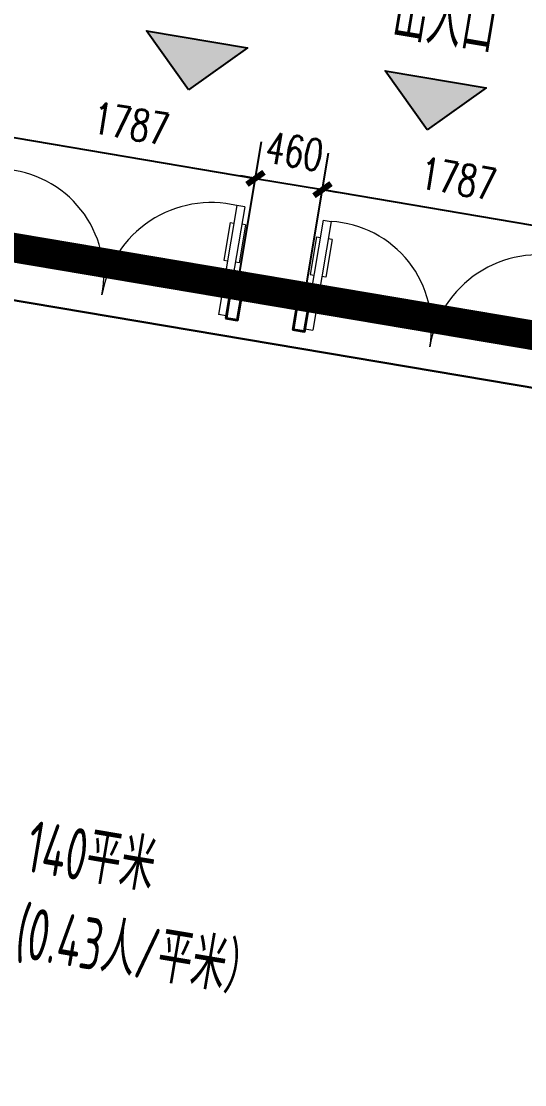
# Model space of a CAD drawing. Extents: x -936 to 12807311, y 101 to 1511157.
# Drawn here: x 12325392 to 12328799, y 1195961 to 1203157 of the extents above; entities that cross this region are included whole.
import ezdxf
from ezdxf.enums import TextEntityAlignment as Align

# ---------------------------------------------------------------- set-up
doc = ezdxf.new("R2010")
doc.units = 0
doc.header["$LTSCALE"] = 1000
doc.header["$MEASUREMENT"] = 0
doc.linetypes.add('PX-PLAN-F2-T3$0$DASHED', pattern=[0.75, 0.5, -0.25])
for name, color, linetype, lineweight in [('PX-GLAZ-F2$0$PX-GLAZ-F2$0$_EDO-ALUMINIUM-SECTION', 90, 'Continuous', 30), ('PX-GLAZ-F2$0$PX-GLAZ-F2$0$PX-GLAZ-F2$0$板边线', 36, 'Continuous', 30), ('PX-GLAZ-F2$0$PX-GLAZ-F2$0$WINDOW', 4, 'Continuous', 5)]:
    doc.layers.add(name, color=color, linetype=linetype, lineweight=lineweight)
for name, color, linetype in [('PX-GLAZ-F2$0$PX-GLAZ-F2$0$PX-GLAZ-F2$0$幕墙线', 104, 'Continuous'), ('PX-GLAZ-F2$0$绿化', 3, 'Continuous'), ('PX-PLAN-F2-T3$0$FIRE', 1, 'PX-PLAN-F2-T3$0$DASHED'), ('PX-PLAN-F2-T3$0$PUB_DIM', 3, 'Continuous'), ('PX-PLAN-F2-T3$0$PUB_TEXT', 7, 'Continuous'), ('PX-PLAN-F2-T3$0$X-01-10-01$0$A-FIRE-SYMB', 1, 'Continuous'), ('PX-PLAN-F2-T3$0$X-01-10-01$0$A-TEXT', 4, 'Continuous')]:
    doc.layers.add(name, color=color, linetype=linetype)
doc.styles.add('PX-PLAN-F2-T3$0$_TCH_DIM_T3', font='SIMPLEX', dxfattribs={"width": 0.7058823529411765, "bigfont": 'GBCBIG'})
doc.styles.add('PX-PLAN-F2-T3$0$X-01-10-01$0$XD2008', font='xd-hzs.shx', dxfattribs={"width": 0.7, "bigfont": 'xd-hztxt.shx'})
doc.styles.add('PX-PLAN-F2-T3$0$XD2008', font='xd-hzs.shx', dxfattribs={"width": 0.7, "bigfont": 'xd-hztxt.shx'})
doc.dimstyles.new('PX-PLAN-F2-T3$0$_TCH_ARCH&&100', dxfattribs={"dimtxt": 212.5, "dimasz": 100, "dimexe": 250, "dimexo": 300, "dimgap": 118.75, "dimtad": 1, "dimdec": 0, "dimzin": 0, "dimdsep": 46, "dimtxsty": 'PX-PLAN-F2-T3$0$_TCH_DIM_T3', "dimblk": 'PX-PLAN-F2-T3$0$_ArchTick', "dimcen": 0.09, "dimclrd": 1, "dimclre": 1, "dimclrt": 4, "dimazin": 2, "dimtfac": 1, "dimtdec": 0, "dimtix": 1, "dimtmove": 2, "dimatfit": 3, "dimfxl": 0, "dimtolj": 1, "dimtzin": 0, "dimarcsym": 0})

# ---------------------------------------------------------------- blocks, each defined once
blk = doc.blocks.new('PX-PLAN-F2-T3$0$X-01-10-01$0$A$C085A2715')
at = {"layer": 'PX-PLAN-F2-T3$0$X-01-10-01$0$A-FIRE-SYMB', "ltscale": 3}
h = blk.add_hatch(color=256, dxfattribs=at)
edge = h.paths.add_edge_path()
edge.add_line((0, 0), (-2080.34385581821, -2080.343855792351))
edge.add_line((-2080.343855828047, -2080.343855794519), (2080.343855782847, -2080.34385582032))
edge.add_line((2080.343855798244, -2080.343855820596), (5.558831617236137e-09, -2.445631253067404e-09))
blk.add_lwpolyline([(0, 0), (-2080.343855828047, -2080.343855794519), (2080.343855798244, -2080.343855820596), (0, 0)], dxfattribs=at)
blk = doc.blocks.new('PX-PLAN-F2-T3$0$_ArchTick')
at = {"color": 0, "linetype": 'ByBlock', "const_width": 0.4}
blk.add_lwpolyline([(-0.5, -0.5), (0.5, 0.5)], dxfattribs=at)
blk = doc.blocks.new('*D1565')
at = {"layer": 'Defpoints', "color": 0, "transparency": 16777216}
for p in [(12326977.2660002, 1202094.555088798), (12325054.38701896, 1201437.812205462), (12326816.3128508, 1201140.551714333)]:
    blk.add_point(p, dxfattribs=at)
at = {"layer": 'PX-PLAN-F2-T3$0$PUB_DIM', "color": 1, "lineweight": -2, "transparency": 16777216}
for p, q in [((12325104.29571592, 1201733.631613154), (12325256.93074916, 1202638.331753004)), ((12325215.34016835, 1202391.815579928), (12326977.2660002, 1202094.555088798)), ((12326866.22154777, 1201436.371122025), (12327018.856581, 1202341.071261874))]:
    blk.add_line(p, q, dxfattribs=at)
at = {"layer": 'PX-PLAN-F2-T3$0$PUB_DIM', "color": 1, "lineweight": -2, "transparency": 16777216, "xscale": 100, "yscale": 100, "zscale": 100}
for p, rotation in [((12325215.34016835, 1202391.815579928), 170.4236162614688), ((12326977.2660002, 1202094.555088798), 350.4236162614687)]:
    blk.add_blockref('PX-PLAN-F2-T3$0$_ArchTick', p, dxfattribs=dict(at, rotation=rotation))
at = {"layer": 'PX-PLAN-F2-T3$0$PUB_DIM', "color": 4, "transparency": 16777216, "insert": (12326133.734607, 1202465.049890131), "char_height": 212.5, "attachment_point": 5, "rotation": 350.42361626146874, "style": 'PX-PLAN-F2-T3$0$_TCH_DIM_T3'}
blk.add_mtext('\\A1;1787', dxfattribs=at)
blk = doc.blocks.new('*D1566')
at = {"layer": 'Defpoints', "color": 0, "transparency": 16777216}
for p in [(12327430.65763275, 1202018.061846614), (12326816.31285081, 1201140.551714333), (12327269.70448336, 1201064.058472148)]:
    blk.add_point(p, dxfattribs=at)
at = {"layer": 'PX-PLAN-F2-T3$0$PUB_DIM', "color": 1, "lineweight": -2, "transparency": 16777216}
for p, q in [((12326866.22154777, 1201436.371122025), (12327018.856581, 1202341.071261875)), ((12327319.61318032, 1201359.877879841), (12327472.24821356, 1202264.57801969)), ((12326977.2660002, 1202094.555088798), (12326878.65953097, 1202111.19132112)), ((12326977.2660002, 1202094.555088798), (12327430.65763275, 1202018.061846614)), ((12327430.65763275, 1202018.061846614), (12327529.26410198, 1202001.425614292))]:
    blk.add_line(p, q, dxfattribs=at)
at = {"layer": 'PX-PLAN-F2-T3$0$PUB_DIM', "color": 1, "lineweight": -2, "transparency": 16777216, "xscale": 100, "yscale": 100, "zscale": 100}
for p, rotation in [((12326977.2660002, 1202094.555088798), 350.4236162614694), ((12327430.65763275, 1202018.061846614), 170.4236162614693)]:
    blk.add_blockref('PX-PLAN-F2-T3$0$_ArchTick', p, dxfattribs=dict(at, rotation=rotation))
at = {"layer": 'PX-PLAN-F2-T3$0$PUB_DIM', "color": 4, "transparency": 16777216, "insert": (12327241.3933392, 1202278.173023475), "char_height": 212.5, "attachment_point": 5, "rotation": 350.4236162614693, "style": 'PX-PLAN-F2-T3$0$_TCH_DIM_T3'}
blk.add_mtext('\\A1;460', dxfattribs=at)
blk = doc.blocks.new('*D1567')
at = {"layer": 'Defpoints', "color": 0, "transparency": 16777216}
for p in [(12329192.50554734, 1201720.814501168), (12327269.70448336, 1201064.058472148), (12329031.55239795, 1200766.811126704)]:
    blk.add_point(p, dxfattribs=at)
at = {"layer": 'PX-PLAN-F2-T3$0$PUB_DIM', "color": 1, "lineweight": -2, "transparency": 16777216}
for p, q in [((12327319.61318032, 1201359.87787984), (12327472.24821356, 1202264.57801969)), ((12327430.65763275, 1202018.061846613), (12329192.50554734, 1201720.814501168)), ((12329081.46109491, 1201062.630534395), (12329234.09612815, 1201967.330674245))]:
    blk.add_line(p, q, dxfattribs=at)
at = {"layer": 'PX-PLAN-F2-T3$0$PUB_DIM', "color": 1, "lineweight": -2, "transparency": 16777216, "xscale": 100, "yscale": 100, "zscale": 100}
for p, rotation in [((12327430.65763275, 1202018.061846613), 170.4236162614718), ((12329192.50554734, 1201720.814501168), 350.4236162614718)]:
    blk.add_blockref('PX-PLAN-F2-T3$0$_ArchTick', p, dxfattribs=dict(at, rotation=rotation))
at = {"layer": 'PX-PLAN-F2-T3$0$PUB_DIM', "color": 4, "transparency": 16777216, "insert": (12328349.01311277, 1202091.30272966), "char_height": 212.5, "attachment_point": 5, "rotation": 350.42361626147175, "style": 'PX-PLAN-F2-T3$0$_TCH_DIM_T3'}
blk.add_mtext('\\A1;1787', dxfattribs=at)
blk = doc.blocks.new('PX-GLAZ-F2$0$PX-GLAZ-F2$0$$DorLib2D$00000011')
for p, q in [((-0.5333333412554566, 0.4576245719563303), (-0.5333333412559114, -0.009042094710821402)), ((-0.5333333412554566, 0.4576245719563303), (-0.5000000079221536, 0.4576245719572398)), ((-0.5000000079221536, 0.4576245719572398), (-0.5000000079221536, -0.009042094710821402)), ((0.5000994413021544, 0.4708801651422618), (0.5000994413007902, 0.004213498476019595)), ((0.5334327746336385, 0.4708801651440808), (0.5000994413021544, 0.4708801651422618)), ((0.5334327746336385, 0.4708801651440808), (0.533432774634548, 0.00421349847692909)), ((-0.550000007921426, 0.3829496045109408), (-0.5333333412545471, 0.3829496045109408)), ((-0.4833333412552747, 0.3829496045109408), (-0.5000000079226083, 0.3829496045118503)), ((0.4834327746352756, 0.3962051976986913), (0.5000994413007902, 0.3962051976986913)), ((0.5500994413009721, 0.3962051976996008), (0.533432774634548, 0.3962051976986913)), ((0.4834327746348208, 0.2345635206384031), (0.5000994413021544, 0.2345635206393126)), ((0.5500994413009721, 0.2345635206402221), (0.5334327746350027, 0.2345635206393126)), ((-0.550000007921426, 0.2213079274524716), (-0.5333333412554566, 0.2213079274542906)), ((-0.4833333412561842, 0.2213079274524716), (-0.5000000079221536, 0.2213079274524716)), ((0.5334327746350027, 0.00421349847692909), (0.5000994413007902, 0.004213498476019595)), ((-0.5333333412559114, -0.009042094711730897), (-0.5000000079221536, -0.009042094710821402))]:
    blk.add_line(p, q)
at = {"lineweight": 13}
for p, q in [((-0.550000007921426, 0.3829496045109408), (-0.550000007921426, 0.2213079274524716)), ((-0.4833333412552747, 0.3829496045109408), (-0.4833333412561842, 0.2213079274524716)), ((0.4834327746352756, 0.3962051976986913), (0.4834327746348208, 0.2345635206384031)), ((0.5500994413009721, 0.3962051976996008), (0.5500994413009721, 0.2345635206402221))]:
    blk.add_line(p, q, dxfattribs=at)
for centre, radius, start, end in [((-0.4495311820251118, 0.01088560561038321), 0.4495807006921763, 359.1496574233802, 96.44546961048843), ((0.4684883009263103, 0.003458955537098518), 0.4684889020954247, 86.13104582455307, 179.9077200356431)]:
    blk.add_arc(centre, radius, start, end, dxfattribs=at)
blk = doc.blocks.new('PX-GLAZ-F2$0$PX-GLAZ-F2$0$标准块')
at = {"layer": 'PX-GLAZ-F2$0$PX-GLAZ-F2$0$_EDO-ALUMINIUM-SECTION'}
blk.add_line((0, 0), (0.003930399194359779, -45.99634640989825, 0.08170139435610035), dxfattribs=at)
at = {"layer": 'PX-GLAZ-F2$0$PX-GLAZ-F2$0$_EDO-ALUMINIUM-SECTION', "extrusion": (1.582938578771372e-17, 0.001776255547346146, 0.9999984224568711)}
for points in [[(40.00000000745058, -48.99682280369665), (40.00000000745058, -84.9997323684765), (40.00005751848221, -232.9989440002123), (-39.99993549473584, -232.9989529884207), (-39.99999388121068, -85.16722874860984), (-40.00000705569983, -45.9998373127823), (40.00000000745058, -45.99300130209959)], [(37.00000000931323, -48.99682280276532), (37.00000001117587, -84.9997323684765), (37.00000001117587, -84.9997323684765), (37.00005752034485, -229.9989538018185), (-36.99993549287319, -229.9989621157482), (-36.9999930113554, -84.99974068426889), (-36.99999394081533, -84.99973236940782), (-37.00000604242086, -48.99957150742597), (37.00000000745058, -48.99324819854563)]]:
    blk.add_lwpolyline(points, close=True, dxfattribs=at)
blk = doc.blocks.new('PX-GLAZ-F2')
at = {"layer": 'PX-GLAZ-F2$0$绿化', "ltscale": 100}
h = blk.add_hatch(dxfattribs=at)
h.set_pattern_fill('CROSS', color=256, scale=200)
h.set_pattern_definition([(0, (0, 0), (317.5, 317.5), [158.75, -476.25]), (90, (79.375, -79.375), (-317.5, 317.5), [158.75, -476.25])])
edge = h.paths.add_edge_path()
edge.add_spline(control_points=[(12248706.03073623, 1227659.135542453), (12249131.21689756, 1228506.858335719), (12249645.67009897, 1229303.573535502), (12250243.34424161, 1230039.917765615)], knot_values=[0, 0, 0, 0, 0.2169239869541251, 0.2169239869541251, 0.2169239869541251, 0.2169239869541251], weights=[1, 0.9960825080329422, 0.9960825080329422, 1], degree=3, periodic=0)
edge.add_spline(control_points=[(12250243.34424161, 1230039.917765615), (12252309.94374945, 1232880.872106514), (12254376.54325729, 1235721.826447413), (12256443.14276512, 1238562.780788313)], knot_values=[0.2169239869541251, 0.2169239869541251, 0.2169239869541251, 0.2169239869541251, 1.216923986954126, 1.216923986954126, 1.216923986954126, 1.216923986954126], weights=[1, 1, 1, 0.9999999999999999], degree=3, periodic=0)
edge.add_spline(control_points=[(12256443.14276512, 1238562.780788313), (12256855.09318989, 1239129.08903673), (12257478.95777436, 1239447.210342097), (12258179.24876267, 1239448.056727904)], knot_values=[1.216923986954126, 1.216923986954126, 1.216923986954126, 1.216923986954126, 2.157611608741938, 2.157611608741938, 2.157611608741938, 2.157611608741938], weights=[0.9999999999999999, 0.9276083521769688, 0.9276083521769688, 1], degree=3, periodic=0)
edge.add_spline(control_points=[(12258179.24876267, 1239448.056727904), (12258879.53975099, 1239448.903113712), (12259504.17148735, 1239132.29076617), (12259917.48960973, 1238566.979953957)], knot_values=[2.157611608741938, 2.157611608741938, 2.157611608741938, 2.157611608741938, 3.09829923052975, 3.09829923052975, 3.09829923052975, 3.09829923052975], weights=[1, 0.9276083521769689, 0.9276083521769689, 1], degree=3, periodic=0)
edge.add_spline(control_points=[(12259917.48960973, 1238566.979953957), (12260547.97304371, 1237710.477986853), (12261178.45647769, 1236853.976019749), (12261808.93991167, 1235997.474052644)], knot_values=[3.09829923052975, 3.09829923052975, 3.09829923052975, 3.09829923052975, 4.098299230529751, 4.098299230529751, 4.098299230529751, 4.098299230529751], weights=[1, 1, 1, 1], degree=3, periodic=0)
edge.add_spline(control_points=[(12261808.93991167, 1235997.474052644), (12263521.23905267, 1233671.342225071), (12265804.89128087, 1231902.786280774), (12268485.44174511, 1230826.91136416)], knot_values=[4.098299230529751, 4.098299230529751, 4.098299230529751, 4.098299230529751, 4.652859429626902, 4.652859429626902, 4.652859429626902, 4.652859429626902], weights=[1, 0.9745356949089413, 0.9745356949089413, 1], degree=3, periodic=0)
edge.add_spline(control_points=[(12268485.44174511, 1230826.91136416), (12268662.41170787, 1231007.204152401), (12268731.64575928, 1231250.166090441), (12268676.2926327, 1231496.661300514)], knot_values=[4.652859429626902, 4.652859429626902, 4.652859429626902, 4.652859429626902, 5.649853303195181, 5.649853303195181, 5.649853303195181, 5.649853303195181], weights=[1, 0.9188681181294737, 0.9188681181294737, 0.9999999999999999], degree=3, periodic=0)
edge.add_spline(control_points=[(12268676.2926327, 1231496.661300514), (12268617.13244731, 1231738.604410921), (12268468.75918203, 1231938.658829414), (12268254.40506824, 1232065.500108618)], knot_values=[5.649853303195181, 5.649853303195181, 5.649853303195181, 5.649853303195181, 6.446512552057793, 6.446512552057793, 6.446512552057793, 6.446512552057793], weights=[0.9999999999999999, 0.9478067890896217, 0.9478067890896217, 1], degree=3, periodic=0)
edge.add_spline(control_points=[(12268254.40506824, 1232065.500108618), (12267103.11067795, 1232776.079392966), (12266083.61145592, 1233665.474147117), (12265223.39160231, 1234709.707596067)], knot_values=[6.446512552057793, 6.446512552057793, 6.446512552057793, 6.446512552057793, 6.77526359459482, 6.77526359459482, 6.77526359459482, 6.77526359459482], weights=[1, 0.991013823392258, 0.991013823392258, 1], degree=3, periodic=0)
edge.add_spline(control_points=[(12265223.39160231, 1234709.707596067), (12264095.98247133, 1236051.542034868), (12262129.64186089, 1238391.866835321), (12260371.98857989, 1242230.955174263), (12256480.63072508, 1243543.335550221), (12252849.39331144, 1241495.004159938), (12250340.64187065, 1238036.95582535), (12248070.62358881, 1234564.951680098), (12247519.68793418, 1230670.205997829), (12248352.96723614, 1228555.250115897), (12248706.03073624, 1227659.135542453)], knot_values=[6.77526359459482, 6.77526359459482, 6.77526359459482, 6.77526359459482, 5292.874968819417, 9226.385283902386, 12034.29998023273, 16515.7832250301, 20509.83685966896, 24941.2220345879, 28831.15285703536, 31691.10162592239, 31691.10162592239, 31691.10162592239, 31691.10162592239], weights=[1, 1, 1, 1, 1, 1, 1, 1, 1, 1, 1], degree=3, periodic=0)
edge = h.paths.add_edge_path()
edge.add_line((12350572.0874358, 1250171.902831638), (12345847.46354406, 1250548.266037013))
edge.add_line((12345847.46354406, 1250548.266037013), (12342141.77820077, 1229321.025143044))
edge.add_arc((12336175.38796051, 1230692.062828599), 6121.891605890723, 302.6042129210637, 347.0584732197831, ccw=False)
edge.add_arc((12345389.70256353, 1216855.342215205), 10503.7880109982, 124.2767663241388, 148.9998649975059)
edge.add_arc((12344287.81435199, 1217517.426981758), 9218.286603444543, 148.9998649975042, 195.7856263199465)
edge.add_arc((12226671.44066568, 1184267.214546834), 113007.6843932536, 14.334899685512823, 15.785626319947426, ccw=False)
edge.add_arc((12324166.02329973, 1209181.525636347), 12380.07118468788, -17.807816046956077, 14.334899685512823, ccw=False)
edge.add_line((12335952.93657977, 1205395.388044194), (12334257.70055524, 1200117.819671676))
edge.add_arc((12334246.60359679, 1197711.950307619), 2405.894956018635, 11.275062887071613, 89.73572780573602, ccw=False)
edge.add_arc((12335021.66337383, 1197866.471762019), 1615.5820193513, -9.562781222682702, 11.275062887132776, ccw=False)
edge.add_arc((12318788.06668952, 1200601.333453707), 18077.93694753407, 349.66451064048357, 350.4372187772872, ccw=False)
edge.add_line((12336572.67280386, 1197357.941766461), (12337158.72675117, 1197228.443186956))
edge.add_line((12337158.72675117, 1197228.443186956), (12338932.83608528, 1205257.286300016))
edge.add_arc((12331755.95862217, 1206843.139344811), 7350.000000014105, 347.5397452816115, 385.1425944615539)
edge.add_line((12338409.56959208, 1209965.952349339), (12337135.07488212, 1212681.450194072))
edge.add_arc((12343155.00861663, 1215506.85243618), 6649.999999818185, 136.3842030555337, 205.1425944615504, ccw=False)
edge.add_line((12338340.530313, 1220094.149969751), (12341350.38585239, 1223253.06523203))
edge.add_arc((12336029.12035919, 1228323.236189925), 7349.999999415472, 316.3842030555231, 350.0975411004976)
edge.add_line((12343269.61966727, 1227059.246569319), (12347090.17911242, 1248944.519650773))
edge.add_line((12347090.17911242, 1248944.519650773), (12351754.55634884, 1248572.955689703))
edge.add_arc((12350315.96053262, 1248745.780361736), 1448.939712234599, 353.1496422688202, 439.8184095187358)
edge = h.paths.add_edge_path()
edge.add_line((12329890.53281587, 1220636.837056478), (12332759.99210706, 1212631.396895833))
edge.add_line((12332759.99210706, 1212631.396895833), (12329676.63318826, 1211775.240278739))
edge.add_line((12329676.63318826, 1211775.240278739), (12331314.58045558, 1212230.04933275))
edge.add_line((12331314.58045558, 1212230.04933275), (12332557.82574293, 1207752.62724089))
edge.add_line((12332557.82574293, 1207752.62724089), (12330392.54230488, 1207151.392811817))
edge.add_arc((12335853.31513452, 1214426.589658442), 9096.621848467175, 186.9586605312218, 233.1080563507793, ccw=False)
edge.add_arc((12340898.75658363, 1215042.397080489), 14179.50471131947, 162.9730203389244, 186.9586605312257, ccw=False)
edge.add_arc((12329376.24966938, 1218571.114742234), 2128.778014339487, 76.01982869260348, 162.9730203389239, ccw=False)
edge = h.paths.add_edge_path()
edge.add_spline(control_points=[(12297159.78945356, 1230058.234283788), (12297328.4200736, 1230848.40482037), (12297611.52218368, 1232174.96666411), (12298661.82627826, 1234113.662218258), (12300752.36372755, 1233643.077263804), (12302179.50051138, 1231710.546099918), (12305502.73240025, 1231446.744319759), (12308858.04150015, 1230950.399000414), (12312135.60687395, 1229259.894173619), (12315220.20397517, 1226419.998454342), (12318080.91249971, 1222865.080344144), (12322418.91803101, 1219690.591529852), (12322542.41949189, 1214282.680280487), (12320895.46150491, 1209063.746705473), (12315723.78307755, 1207150.941114068), (12311908.9896837, 1207413.082297381), (12309758.9071736, 1207758.37886395), (12309129.08601806, 1207859.526183431), (12310995.90372285, 1207584.206287596), (12312844.38243551, 1207963.595054902), (12314451.83122999, 1208951.98655682), (12317354.80925702, 1210736.975803149), (12318732.30954456, 1213854.019433379), (12318097.84948367, 1217202.291893332), (12317569.70747197, 1221919.095040531), (12314841.73246761, 1225803.077312573), (12310583.93739624, 1227900.300964022), (12307035.16661422, 1229914.068590922), (12303029.14623751, 1230689.203972557), (12298985.33863963, 1230144.544234951), (12298893.72084782, 1229984.742035567), (12298802.10305601, 1229824.939836185), (12298710.4852642, 1229665.137636802), (12298697.08773939, 1229625.591722089), (12298683.69021458, 1229586.045807376), (12298670.29268977, 1229546.499892663), (12298166.79161103, 1229717.078023038), (12297663.29053229, 1229887.656153413), (12297159.78945356, 1230058.234283789)], knot_values=[0, 0, 0, 0, 2509.700407817142, 4213.359833223797, 5630.177683477244, 7984.518910766438, 11137.81769447003, 14924.09146784027, 18297.55736082004, 21965.65887076064, 27403.80269419979, 32175.78892637976, 37032.38051337696, 42474.26084161157, 47438.69916613097, 52055.11978099414, 53967.63262450994, 53967.63262450994, 53967.63262450994, 53968.3303402737, 53968.3303402737, 53968.3303402737, 53969.53711467148, 53969.53711467148, 53969.53711467148, 53970.53872642439, 53970.53872642439, 53970.53872642439, 53971.18875602146, 53971.18875602146, 53971.18875602146, 53972.18875602146, 53972.18875602146, 53972.18875602146, 53973.18875602146, 53973.18875602146, 53973.18875602146, 53974.18875602146, 53974.18875602146, 53974.18875602146, 53974.18875602146], weights=[1, 1, 1, 1, 1, 1, 1, 1, 1, 1, 1, 1, 1, 1, 1, 1, 1, 1, 0.9598424865913749, 0.9598424865913749, 0.9999999999999999, 0.882278885083741, 0.882278885083741, 1, 0.9181306128074795, 0.9181306128074795, 1, 0.9650973340064806, 0.9650973340064806, 0.9999999999999999, 1, 1, 1, 1, 1, 1, 1, 1, 1], degree=3, periodic=0)
edge = h.paths.add_edge_path()
edge.add_arc((12264417.0150176, 1231062.005446277), 31784.18458221895, 288.6940808408559, 306.1303885740769)
edge.add_arc((12282712.24400105, 1205688.822221953), 536.092444894073, 326.2058656199528, 388.297047166702)
edge.add_arc((12282257.34326339, 1205342.035164986), 1104.673480091424, 32.95483697205418, 44.08797649692325)
edge.add_arc((12296904.76899896, 1178998.32564546), 30446.82656374229, 117.0663358859135, 124.8168780461371)
edge.add_arc((12270335.17368311, 1229378.997586361), 26995.31733384018, 242.8178840121546, 289.89359017494684, ccw=False)
edge.add_arc((12269712.37494374, 1219643.111042028), 18465.32030199609, 214.9787574264927, 230.6453293748522, ccw=False)
edge.add_arc((12280518.04589971, 1228316.341004079), 32304.10551634579, 208.4612341782801, 216.5964268250691, ccw=False)
edge.add_line((12252118.22255785, 1212921.365610715), (12251073.68677866, 1212284.224149678))
edge.add_arc((12251548.27460442, 1211765.028515978), 703.4185883299085, 132.4298981835483, 196.5558974032681)
edge.add_arc((12269478.35311486, 1221332.539673952), 21012.71374113984, 207.7011021722764, 284.1195727465979)
edge = h.paths.add_edge_path()
edge.add_arc((12233920.31127783, 1265851.648538089), 16144.77655076538, -7.156059480909505, 23.05906543590521, ccw=False)
edge.add_arc((12272144.16848089, 1259604.552087938), 22605.26040897028, 169.1997407094915, 186.4451766388495)
edge.add_line((12249681.77966729, 1257067.055892075), (12250208.32368863, 1252638.741412919))
edge.add_line((12250208.32368863, 1252638.741412919), (12250862.73548241, 1252716.553550954))
edge.add_arc((12273478.74399048, 1255109.213809537), 22742.22205392966, 165.0293332942761, 186.0391417451857, ccw=False)
edge.add_arc((12521635.48374761, 1188751.965652698), 279617.7792208864, 164.3959786063685, 165.0293332942749, ccw=False)
edge.add_arc((12246304.36882974, 1265646.625615959), 6249.343010366568, 344.395978606366, 373.495775891697)
edge.add_arc((12241392.09464279, 1264467.6759474), 11301.11101858175, 13.49577589169698, 45.22186986074461)
edge.add_line((12249352.18265991, 1272489.652575015), (12248777.54153859, 1272176.537900709))
edge.add_spline(control_points=[(12272311.26145773, 1185673.549513529), (12273059.30986724, 1190105.488770727), (12273807.35827676, 1194537.428027926), (12273916.61281183, 1195057.104581455), (12273551.92121358, 1195443.110166753), (12273187.22961532, 1195829.115752051), (12272662.19126203, 1195749.523030655), (12269776.35910371, 1195164.671157736), (12266890.5269454, 1194579.819284818), (12265653.77890548, 1194222.005988644), (12265338.39857495, 1192973.762696541), (12264835.4623519, 1189992.753418942), (12264332.52612885, 1187011.744141343), (12264187.71393733, 1185999.13357106), (12265170.4628931, 1185715.311042362), (12268131.67887183, 1185215.714207056), (12271092.89485057, 1184716.117371749), (12272121.23941143, 1184661.435767127), (12272311.26145773, 1185673.549513529)], knot_values=[0, 0, 0, 1, 1, 1.964231407188905, 1.964231407188905, 2.928462814377809, 2.928462814377809, 3.928462814377809, 3.928462814377809, 4.970151052273539, 4.970151052273539, 5.970151052273539, 5.970151052273539, 7.401838517637949, 7.401838517637949, 8.401838517637948, 8.401838517637948, 9.840171967490182, 9.840171967490182, 9.840171967490182], weights=[1, 1, 1, 0.8860159504632635, 1, 0.8860159504632635, 1, 1, 1, 0.8673994446117562, 1, 1, 1, 0.7545398066659951, 1, 1, 1, 0.7523549168814226, 1], degree=2, periodic=0)
for p, q in [((12326808.35680693, 1201333.833875699, 41.35871138827996), (12327341.14103316, 1201247.513674879, 41.43412351709412)), ((12326814.78645953, 1201373.841424457, 41.43412351710322), (12327347.4840228, 1201287.00755393, 41.43412351709412))]:
    blk.add_line(p, q)
at = {"layer": 'PX-GLAZ-F2$0$PX-GLAZ-F2$0$PX-GLAZ-F2$0$幕墙线'}
blk.add_lwpolyline([(12299771.51013817, 1205939.501491429), (12331255.72860156, 1200627.692064453)], dxfattribs=at)
at = {"layer": 'PX-GLAZ-F2$0$PX-GLAZ-F2$0$PX-GLAZ-F2$0$板边线', "color": 30}
blk.add_lwpolyline([(12347255.87452154, 1248730.686799263), (12343466.64005659, 1227024.85229377, -0.1481725035778837), (12341495.18219236, 1223115.10139642), (12338485.3266547, 1219956.186135962, 0.3093527725377324), (12337316.12552269, 1212766.424693464), (12338590.62023072, 1210050.926852845, -0.1655616991060099), (12339128.12526796, 1205214.133836189), (12337310.86347004, 1196990.00154047), (12336185.87177442, 1197238.587574585), (12336233.66779234, 1197446.536710316, 0.4315369630601071), (12334738.4498707, 1199685.163774668), (12299066.12739368, 1205703.562453863, 0.05179118604591093), (12296581.51172403, 1205861.920956325, 0.1308198909287232), (12281426.89869956, 1201174.004035569), (12280448.46597601, 1200534.425183313, 0.2091472320611805), (12278122.21866358, 1196979.862609525), (12275873.1507024, 1183649.160714466, 0.2005594047667063), (12276861.13327682, 1179405.273907154), (12276912.89923398, 1179333.463265749), (12275141.27798856, 1178056.359097153), (12275053.39169813, 1178179.325618738, 0.1976552231394089), (12271539.88901484, 1180382.022797358)], format="xyb", dxfattribs=at)
blk.add_lwpolyline([(12280448.46602645, 1200534.425445319), (12281426.89875, 1201174.004297575, -0.1308198909287232), (12296581.51177447, 1205861.921218331, -0.05179118604591093), (12299066.12744412, 1205703.562715869), (12334738.44992114, 1199685.164036674, -0.4315369630601071), (12336233.66784278, 1197446.536972322), (12330060.45910795, 1170588.370185091, -0.3970997974927961), (12323157.70825941, 1165977.902950333), (12283757.5336094, 1172625.240382932, -0.1972663658471446), (12280114.19781775, 1174892.566196098), (12276861.13332726, 1179405.27416916, -0.2005594047667063), (12275873.15075284, 1183649.160976472), (12278122.21871402, 1196979.862871531, -0.2091472320611805)], format="xyb", close=True, dxfattribs=at)
at = {"layer": 'PX-GLAZ-F2$0$PX-GLAZ-F2$0$_EDO-ALUMINIUM-SECTION', "extrusion": (-1.329870982297798e-08, -7.875737628317922e-08, 0.9999999999999969), "rotation": 350.4236161517364}
for p in [(12326854.99115065, 1201369.806545981, 41.16181438956568), (12327308.38277875, 1201293.313277413, 41.23138281876964)]:
    blk.add_blockref('PX-GLAZ-F2$0$PX-GLAZ-F2$0$标准块', p, dxfattribs=at)
at = {"layer": 'PX-GLAZ-F2$0$PX-GLAZ-F2$0$WINDOW', "xscale": 1600, "yscale": 1600, "zscale": 1600, "rotation": 350.4236162614922}
for p in [(12325937.14884537, 1201300.322855701, 41.43412351709889), (12328155.91683532, 1200947.49565165, 41.43412351709858)]:
    blk.add_blockref('PX-GLAZ-F2$0$PX-GLAZ-F2$0$$DorLib2D$00000011', p, dxfattribs=at)
blk = doc.blocks.new('PX-PLAN-F2-T3')
at = {"layer": 'PX-PLAN-F2-T3$0$FIRE', "ltscale": 3, "const_width": 199.9999999999999}
blk.add_lwpolyline([(12299475.35661164, 1205989.46628836), (12334748.08616075, 1200038.484289187)], dxfattribs=at)
at = {"layer": 'PX-PLAN-F2-T3$0$X-01-10-01$0$A-FIRE-SYMB', "ltscale": 3, "xscale": -0.1666666666666665, "yscale": 0.1666666666666665, "zscale": 0.1666666666666665, "rotation": 170.4236160670978}
for p in [(12326524.48542765, 1202694.125879986), (12328138.12195181, 1202421.883775962)]:
    blk.add_blockref('PX-PLAN-F2-T3$0$X-01-10-01$0$A$C085A2715', p, dxfattribs=at)
at = {"layer": 'PX-PLAN-F2-T3$0$PUB_TEXT', "color": 4, "insert": (12324878.11259437, 1197851.296140404), "char_height": 349.9999999999999, "attachment_point": 1, "rotation": 350.42361606709784, "style": 'PX-PLAN-F2-T3$0$XD2008'}
blk.add_mtext_dynamic_manual_height_columns('商店 140平米\\P61人 (0.43人/平米）', width=3865.735127830955, gutter_width=14086.50158833744, heights=[0], dxfattribs=at)
at = {"layer": 'PX-PLAN-F2-T3$0$X-01-10-01$0$A-TEXT', "style": 'PX-PLAN-F2-T3$0$X-01-10-01$0$XD2008', "width": 0.7}
blk.add_text('出入口', height=349.9999999999992, rotation=350.4236158487294, dxfattribs=at).set_placement((12328263.11825236, 1203162.763298574), align=Align.MIDDLE_CENTER)
at = {"layer": 'PX-PLAN-F2-T3$0$PUB_DIM'}
for p1, p2, distance, picture, middle in [((12325054.38701896, 1201437.812205462), (12326816.3128508, 1201140.551714333), 967.4855837647799, '*D1565', (12326133.734607, 1202465.049890131)), ((12326816.3128508, 1201140.551714333), (12327269.70448336, 1201064.058472148), 967.485583763839, '*D1566', (12327241.3933392, 1202278.173023475)), ((12327269.70448336, 1201064.058472148), (12329031.55239795, 1200766.811126704), 967.4855837617727, '*D1567', (12328349.01311277, 1202091.30272966))]:
    dim = blk.add_aligned_dim(p1=p1, p2=p2, distance=distance, dimstyle='PX-PLAN-F2-T3$0$_TCH_ARCH&&100', dxfattribs=at)
    dim.commit()
    dim.dimension.update_dxf_attribs({"geometry": picture, "text_midpoint": middle})

msp = doc.modelspace()

# ---------------------------------------------------------------- block references
for name in ['PX-GLAZ-F2', 'PX-PLAN-F2-T3']:
    msp.add_blockref(name, (0, 0))

doc.saveas('drawing.dxf')
